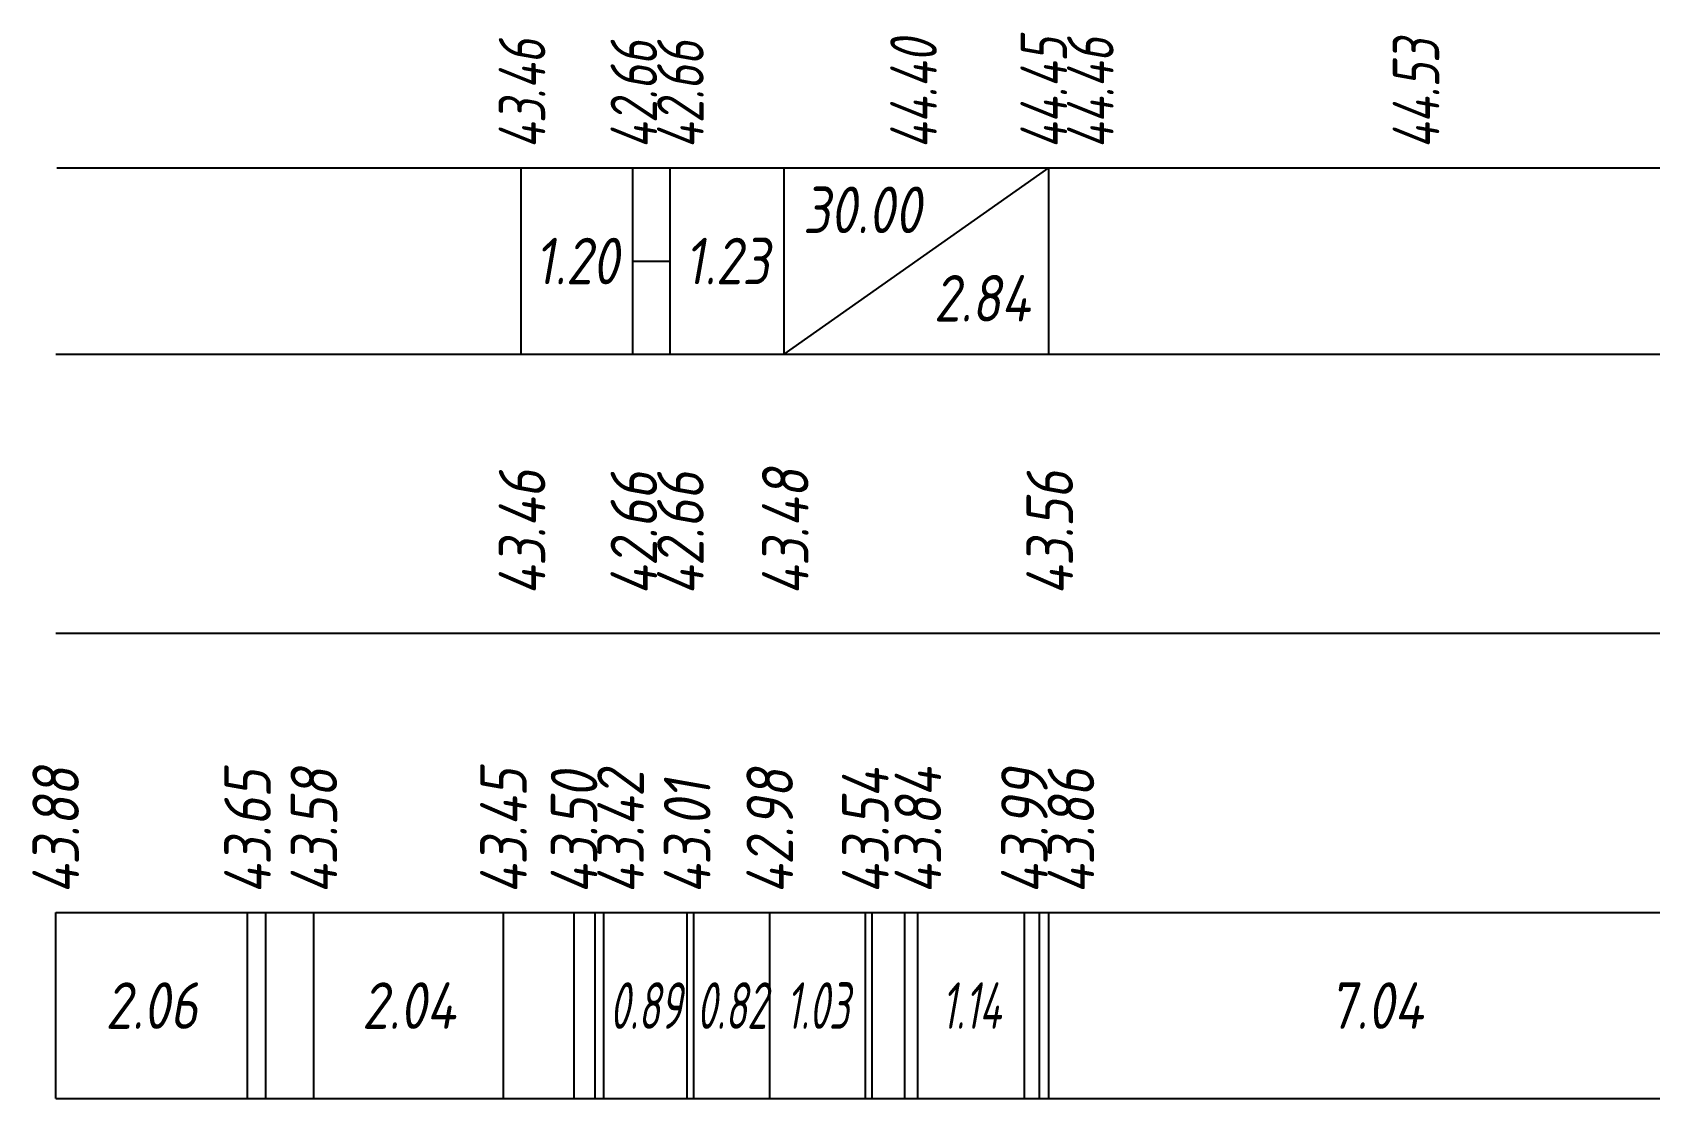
# Model space of a CAD drawing. Extents: x -717 to 1451, y -133302 to 233.
# Drawn here: x -362.4 to -275.5, y -113902.4 to -113845.1 of the extents above; entities that cross this region are included whole.
import ezdxf
from ezdxf.enums import TextEntityAlignment as Align

# ---------------------------------------------------------------- set-up
doc = ezdxf.new("R2010")
doc.units = 0
for name, color, linetype in [('Код_510', 7, 'Continuous'), ('Код_514', 1, 'Continuous'), ('Код_516', 1, 'Continuous'), ('Таблица', 7, 'Continuous')]:
    doc.layers.add(name, color=color, linetype=linetype)
doc.styles.add('М', font='romand.shx', dxfattribs={"width": 0.8, "oblique": 10, "height": 2.5})

msp = doc.modelspace()

# ---------------------------------------------------------------- linework, layer by layer
at = {"layer": 'Код_510'}
for p, q in [((-361.17, -113902.413), (-361.17, -113892.413)), ((-350.866, -113902.413), (-350.866, -113892.413)), ((-349.881, -113902.413), (-349.881, -113892.413)), ((-347.298, -113902.413), (-347.298, -113892.413)), ((-337.113, -113902.413), (-337.113, -113892.413)), ((-333.321, -113902.413), (-333.321, -113892.413)), ((-332.19, -113902.413), (-332.19, -113892.413)), ((-331.717, -113902.413), (-331.717, -113892.413)), ((-327.244, -113902.413), (-327.244, -113892.413)), ((-326.894, -113902.413), (-326.894, -113892.413)), ((-322.806, -113902.413), (-322.806, -113892.413)), ((-317.668, -113902.413), (-317.668, -113892.413)), ((-317.303, -113902.413), (-317.303, -113892.413)), ((-315.543, -113902.413), (-315.543, -113892.413)), ((-314.843, -113902.413), (-314.843, -113892.413)), ((-309.124, -113902.413), (-309.124, -113892.413)), ((-308.317, -113902.413), (-308.317, -113892.413)), ((-307.817, -113902.413), (-307.817, -113892.413))]:
    msp.add_line(p, q, dxfattribs=at)
at = {"layer": 'Код_516'}
for p, q in [((-336.17, -113862.413), (-336.17, -113852.413)), ((-330.163, -113862.413), (-330.163, -113852.413)), ((-328.163, -113862.413), (-328.163, -113852.413)), ((-322.026, -113862.413), (-322.026, -113852.413)), ((-322.026, -113862.413), (-307.817, -113852.413)), ((-307.817, -113862.413), (-307.817, -113852.413)), ((-330.163, -113857.413), (-328.163, -113857.413))]:
    msp.add_line(p, q, dxfattribs=at)
at = {"layer": 'Таблица'}
for p, q in [((-361.115, -113852.413), (-160.532, -113852.413)), ((-361.17, -113862.413), (-160.586, -113862.413)), ((-361.17, -113877.413), (-160.586, -113877.413)), ((-361.17, -113892.413), (-160.586, -113892.413)), ((-361.17, -113902.413), (-160.586, -113902.413))]:
    msp.add_line(p, q, dxfattribs=at)

# ---------------------------------------------------------------- texts
at = {"layer": 'Код_510', "style": 'М', "oblique": 10, "width": 0.8}
for s, p in [('43.88', (-361.17, -113891.413)), ('43.65', (-350.866, -113891.413)), ('43.58', (-347.298, -113891.413)), ('43.45', (-337.113, -113891.413)), ('43.50', (-333.321, -113891.413)), ('43.42', (-330.821, -113891.413)), ('42.98', (-322.806, -113891.413)), ('43.54', (-317.668, -113891.413)), ('43.84', (-314.843, -113891.413)), ('43.99', (-309.124, -113891.413)), ('43.86', (-306.624, -113891.413)), ('43.01', (-327.244, -113891.413))]:
    msp.add_text(s, height=2.5, rotation=90, dxfattribs=at).set_placement(p, align=Align.MIDDLE_LEFT)
at = {"layer": 'Код_510', "style": 'М', "oblique": 10}
for s, width, p in [('2.06', 0.8, (-356.018, -113897.413)), ('2.04', 0.8, (-342.205, -113897.413)), ('0.89', 0.6, (-329.481, -113897.413)), ('0.82', 0.6, (-324.85, -113897.413)), ('1.03', 0.6, (-320.237, -113897.413)), ('1.14', 0.6, (-311.984, -113897.413)), ('7.04', 0.8, (-290.225, -113897.413))]:
    msp.add_text(s, height=2.5, dxfattribs=dict(at, width=width)).set_placement(p, align=Align.MIDDLE_CENTER)
at = {"layer": 'Код_514', "style": 'М', "oblique": 10, "width": 0.7}
for s, p in [('43.46', (-336.115, -113851.374)), ('42.66', (-330.108, -113851.374)), ('42.66', (-327.608, -113851.374)), ('44.40', (-315.081, -113851.374)), ('44.45', (-308.081, -113851.374)), ('44.46', (-305.581, -113851.374)), ('44.53', (-288.081, -113851.374))]:
    msp.add_text(s, height=2.5, rotation=90, dxfattribs=at).set_placement(p, align=Align.MIDDLE_LEFT)
at = {"layer": 'Код_516', "style": 'М', "oblique": 10, "width": 0.8}
msp.add_text('30.00', height=2.5, dxfattribs=at).set_placement((-321.026, -113853.413), align=Align.TOP_LEFT)
for s, p in [('1.20', (-333.166, -113857.413)), ('1.23', (-325.095, -113857.413))]:
    msp.add_text(s, height=2.5, dxfattribs=at).set_placement(p, align=Align.MIDDLE_CENTER)
msp.add_text('2.84', height=2.5, dxfattribs=at).set_placement((-308.817, -113861.413), align=Align.BOTTOM_RIGHT)
for s, p in [('43.46', (-336.115, -113875.363)), ('42.66', (-330.108, -113875.363)), ('42.66', (-327.608, -113875.363)), ('43.48', (-321.972, -113875.363)), ('43.56', (-307.763, -113875.363))]:
    msp.add_text(s, height=2.5, rotation=90, dxfattribs=at).set_placement(p, align=Align.MIDDLE_LEFT)

doc.saveas('drawing.dxf')
